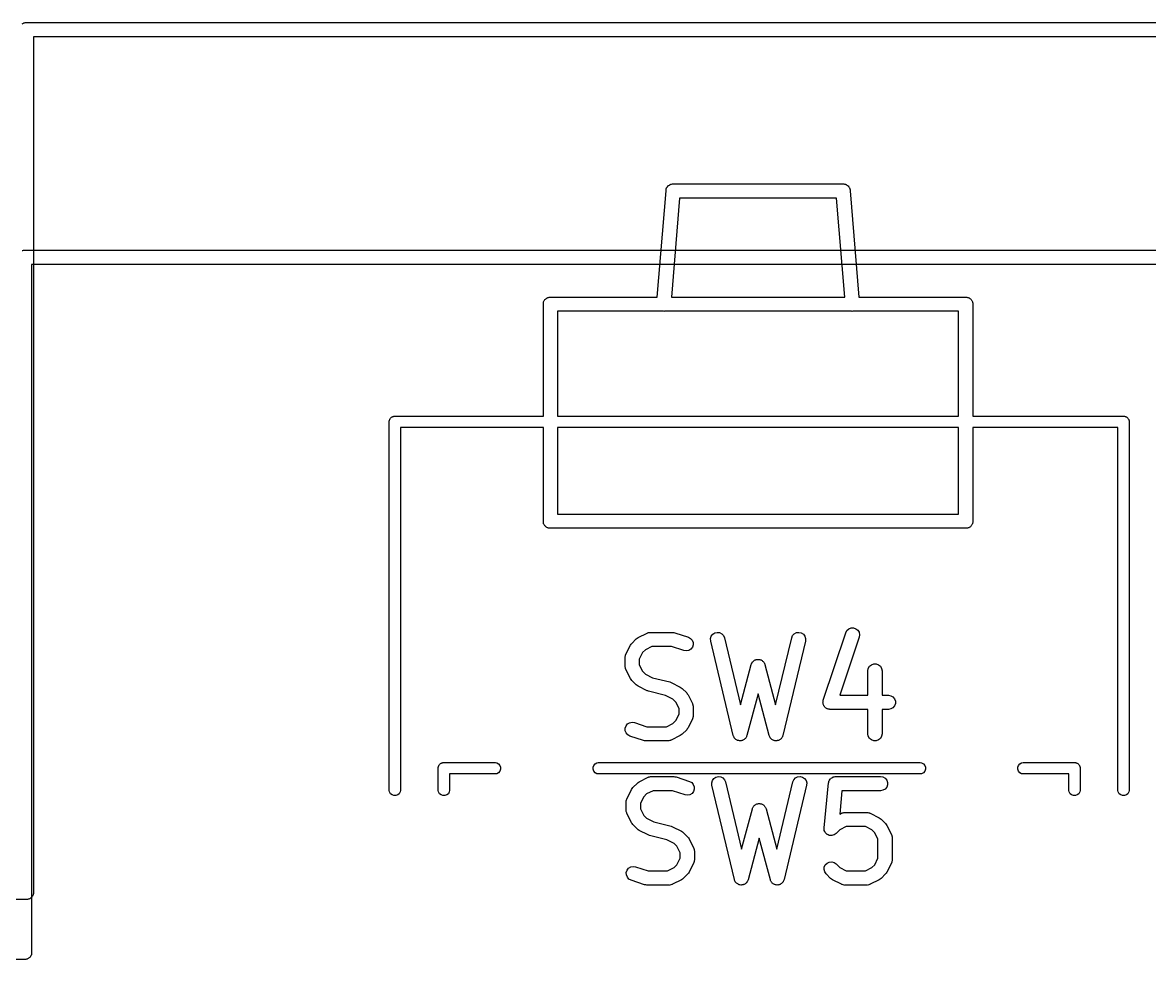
# Model space of a CAD drawing. Extents: x 51.7 to 144.6, y -96 to -33.3.
# Drawn here: x 121.52 to 133.46, y -47.19 to -37.26 of the extents above; entities that cross this region are included whole.
import ezdxf

# ---------------------------------------------------------------- set-up
doc = ezdxf.new("R2010")
doc.units = 0
doc.header["$MEASUREMENT"] = 0
doc.layers.add('BLACK', color=7, linetype='CONTINUOUS')

msp = doc.modelspace()

# ---------------------------------------------------------------- linework, layer by layer
at = {"layer": 'BLACK', "linetype": 'CONTINUOUS'}
for p, q in [((121.515, -37.2763), (121.52, -37.272)), ((121.52, -37.272), (121.526, -37.2698)), ((121.526, -37.2698), (121.532, -37.2664)), ((121.532, -37.2664), (121.539, -37.2653)), ((121.539, -37.2653), (121.545, -37.263)), ((121.545, -37.263), (121.551, -37.263)), ((121.551, -37.263), (121.551, -37.263)), ((121.551, -37.263), (140.594, -37.263)), ((140.615, -37.413), (121.633, -37.413)), ((121.633, -37.413), (121.633, -46.4886)), ((128.335, -39.0348), (128.338, -39.0256)), ((128.335, -39.0449), (128.335, -39.0348)), ((128.338, -39.0256), (128.341, -39.0161)), ((128.341, -39.0161), (128.343, -39.0132)), ((128.343, -39.0132), (128.344, -39.0099)), ((128.344, -39.0099), (128.35, -39.0024)), ((128.35, -39.0024), (128.356, -38.9944)), ((128.356, -38.9944), (128.359, -38.9923)), ((128.359, -38.9923), (128.361, -38.9897)), ((128.361, -38.9897), (128.37, -38.9848)), ((128.37, -38.9848), (128.378, -38.9791)), ((128.378, -38.9791), (128.381, -38.9782)), ((128.381, -38.9782), (128.384, -38.9764)), ((128.384, -38.9764), (128.394, -38.9747)), ((128.394, -38.9747), (128.403, -38.9722)), ((128.403, -38.9722), (128.413, -38.973)), ((128.413, -38.973), (130.207, -38.973)), ((130.207, -38.973), (130.217, -38.9722)), ((130.217, -38.9722), (130.226, -38.9747)), ((130.226, -38.9747), (130.236, -38.9764)), ((130.236, -38.9764), (130.239, -38.9782)), ((130.239, -38.9782), (130.242, -38.9791)), ((130.242, -38.9791), (130.25, -38.9848)), ((130.25, -38.9848), (130.259, -38.9897)), ((130.259, -38.9897), (130.261, -38.9923)), ((130.261, -38.9923), (130.264, -38.9944)), ((130.264, -38.9944), (130.27, -39.0024)), ((130.27, -39.0024), (130.276, -39.0099)), ((130.276, -39.0099), (130.277, -39.0132)), ((130.277, -39.0132), (130.279, -39.0161)), ((130.279, -39.0161), (130.282, -39.0256)), ((130.282, -39.0256), (130.285, -39.0348)), ((130.285, -39.0348), (130.285, -39.0449)), ((128.241, -40.173), (128.335, -39.0449)), ((128.479, -39.123), (128.392, -40.173)), ((130.141, -39.123), (128.479, -39.123)), ((130.228, -40.173), (130.141, -39.123)), ((130.285, -39.0449), (130.379, -40.173)), ((121.513, -39.6794), (121.52, -39.6783)), ((121.52, -39.6783), (121.526, -39.676)), ((121.526, -39.676), (121.532, -39.676)), ((121.532, -39.676), (121.532, -39.676)), ((121.532, -39.676), (134.068, -39.676)), ((134.106, -39.826), (121.614, -39.826)), ((121.614, -39.826), (121.614, -47.1236)), ((127.035, -40.2348), (127.037, -40.2285)), ((127.037, -40.2285), (127.038, -40.222)), ((127.038, -40.222), (127.042, -40.2162)), ((127.042, -40.2162), (127.044, -40.2099)), ((127.044, -40.2099), (127.048, -40.2048)), ((127.048, -40.2048), (127.052, -40.199)), ((127.052, -40.199), (127.057, -40.1948)), ((127.057, -40.1948), (127.061, -40.1897)), ((127.061, -40.1897), (127.067, -40.1863)), ((127.067, -40.1863), (127.072, -40.182)), ((127.072, -40.182), (127.078, -40.1798)), ((127.078, -40.1798), (127.084, -40.1764)), ((127.084, -40.1764), (127.091, -40.1753)), ((127.091, -40.1753), (127.097, -40.173)), ((127.097, -40.173), (127.103, -40.173)), ((127.103, -40.173), (127.103, -40.173)), ((127.103, -40.173), (128.241, -40.173)), ((128.392, -40.173), (130.228, -40.173)), ((130.379, -40.173), (131.517, -40.173)), ((131.517, -40.173), (131.517, -40.173)), ((131.517, -40.173), (131.523, -40.173)), ((131.523, -40.173), (131.529, -40.1753)), ((131.529, -40.1753), (131.536, -40.1764)), ((131.536, -40.1764), (131.542, -40.1798)), ((131.542, -40.1798), (131.548, -40.182)), ((131.548, -40.182), (131.553, -40.1863)), ((131.553, -40.1863), (131.559, -40.1897)), ((131.559, -40.1897), (131.563, -40.1948)), ((131.563, -40.1948), (131.568, -40.199)), ((131.568, -40.199), (131.572, -40.2048)), ((131.572, -40.2048), (131.576, -40.2099)), ((131.576, -40.2099), (131.578, -40.2162)), ((131.578, -40.2162), (131.582, -40.222)), ((131.582, -40.222), (131.583, -40.2285)), ((131.583, -40.2285), (131.585, -40.2348)), ((127.035, -40.2414), (127.035, -40.2348)), ((127.035, -41.436), (127.035, -40.2414)), ((127.035, -40.2414), (127.035, -40.2414)), ((128.307, -40.323), (127.185, -40.323)), ((127.185, -40.323), (127.185, -41.436)), ((128.317, -40.3238), (128.307, -40.323)), ((128.32, -40.323), (128.317, -40.3238)), ((130.3, -40.323), (128.32, -40.323)), ((130.303, -40.3238), (130.3, -40.323)), ((130.313, -40.323), (130.303, -40.3238)), ((131.435, -40.323), (130.313, -40.323)), ((131.435, -41.436), (131.435, -40.323)), ((131.585, -40.2348), (131.585, -40.2414)), ((131.585, -40.2414), (131.585, -40.2414)), ((131.585, -40.2414), (131.585, -41.436)), ((125.402, -41.4854), (125.404, -41.4804)), ((125.402, -41.4907), (125.402, -41.4854)), ((125.402, -41.4908), (125.402, -41.4907)), ((125.402, -45.4012), (125.402, -41.4908)), ((125.404, -41.4804), (125.405, -41.4752)), ((125.405, -41.4752), (125.407, -41.4705)), ((125.407, -41.4705), (125.409, -41.4655)), ((125.409, -41.4655), (125.413, -41.4615)), ((125.413, -41.4615), (125.415, -41.4568)), ((125.415, -41.4568), (125.419, -41.4534)), ((125.419, -41.4534), (125.423, -41.4493)), ((125.423, -41.4493), (125.427, -41.4467)), ((125.427, -41.4467), (125.432, -41.4432)), ((125.432, -41.4432), (125.437, -41.4414)), ((125.437, -41.4414), (125.441, -41.4387)), ((125.441, -41.4387), (125.446, -41.4378)), ((125.446, -41.4378), (125.451, -41.436)), ((125.451, -41.436), (125.457, -41.436)), ((125.457, -41.436), (125.457, -41.436)), ((125.457, -41.436), (127.035, -41.436)), ((127.185, -41.436), (131.435, -41.436)), ((131.585, -41.436), (133.187, -41.436)), ((133.187, -41.436), (133.187, -41.436)), ((133.187, -41.436), (133.193, -41.436)), ((133.193, -41.436), (133.198, -41.4378)), ((133.198, -41.4378), (133.203, -41.4387)), ((133.203, -41.4387), (133.207, -41.4414)), ((133.207, -41.4414), (133.212, -41.4432)), ((133.212, -41.4432), (133.217, -41.4467)), ((133.217, -41.4467), (133.221, -41.4493)), ((133.221, -41.4493), (133.225, -41.4534)), ((133.225, -41.4534), (133.229, -41.4568)), ((133.229, -41.4568), (133.231, -41.4615)), ((133.231, -41.4615), (133.235, -41.4655)), ((133.235, -41.4655), (133.237, -41.4705)), ((133.237, -41.4705), (133.239, -41.4752)), ((133.239, -41.4752), (133.24, -41.4804)), ((133.24, -41.4804), (133.242, -41.4854)), ((133.242, -41.4854), (133.242, -41.4907)), ((133.242, -41.4907), (133.242, -41.4908)), ((133.242, -41.4908), (133.242, -45.4012)), ((125.522, -41.556), (125.522, -45.4012)), ((127.035, -41.556), (125.522, -41.556)), ((127.035, -42.5612), (127.035, -41.556)), ((127.185, -41.556), (127.185, -42.473)), ((131.435, -41.556), (127.185, -41.556)), ((131.435, -42.473), (131.435, -41.556)), ((133.122, -41.556), (131.585, -41.556)), ((131.585, -41.556), (131.585, -42.5546)), ((133.122, -45.4012), (133.122, -41.556)), ((127.185, -42.473), (131.435, -42.473)), ((127.037, -42.5675), (127.035, -42.5612)), ((127.038, -42.574), (127.037, -42.5675)), ((127.042, -42.5798), (127.038, -42.574)), ((127.044, -42.5861), (127.042, -42.5798)), ((127.048, -42.5912), (127.044, -42.5861)), ((127.052, -42.597), (127.048, -42.5912)), ((127.057, -42.6012), (127.052, -42.597)), ((127.061, -42.6063), (127.057, -42.6012)), ((127.067, -42.6097), (127.061, -42.6063)), ((127.072, -42.614), (127.067, -42.6097)), ((127.078, -42.6162), (127.072, -42.614)), ((127.084, -42.6196), (127.078, -42.6162)), ((127.091, -42.6207), (127.084, -42.6196)), ((127.097, -42.623), (127.091, -42.6207)), ((131.529, -42.6207), (131.523, -42.623)), ((131.536, -42.6196), (131.529, -42.6207)), ((131.542, -42.6162), (131.536, -42.6196)), ((131.548, -42.614), (131.542, -42.6162)), ((131.553, -42.6097), (131.548, -42.614)), ((131.559, -42.6063), (131.553, -42.6097)), ((131.563, -42.6012), (131.559, -42.6063)), ((131.568, -42.597), (131.563, -42.6012)), ((131.572, -42.5912), (131.568, -42.597)), ((131.576, -42.5861), (131.572, -42.5912)), ((131.578, -42.5798), (131.576, -42.5861)), ((131.582, -42.574), (131.578, -42.5798)), ((131.583, -42.5675), (131.582, -42.574)), ((131.585, -42.5612), (131.583, -42.5675)), ((131.585, -42.5546), (131.585, -42.5546)), ((131.585, -42.5546), (131.585, -42.5612)), ((127.103, -42.623), (127.097, -42.623)), ((131.517, -42.623), (127.103, -42.623)), ((127.103, -42.623), (127.103, -42.623)), ((131.523, -42.623), (131.517, -42.623)), ((131.517, -42.623), (131.517, -42.623)), ((130.251, -43.7061), (130.271, -43.6889)), ((130.271, -43.6889), (130.295, -43.6793)), ((130.295, -43.6793), (130.321, -43.6786)), ((130.321, -43.6786), (130.346, -43.6868)), ((130.346, -43.6868), (130.366, -43.703)), ((127.971, -43.8426), (128.019, -43.795)), ((128.019, -43.795), (128.029, -43.7881)), ((128.029, -43.7881), (128.038, -43.7809)), ((128.038, -43.7809), (128.134, -43.7333)), ((128.134, -43.7333), (128.138, -43.7321)), ((128.138, -43.7321), (128.141, -43.7299)), ((128.141, -43.7299), (128.15, -43.7284)), ((128.15, -43.7284), (128.159, -43.7259)), ((128.159, -43.7259), (128.163, -43.7261)), ((128.163, -43.7261), (128.167, -43.7254)), ((128.167, -43.7254), (128.405, -43.7254)), ((128.405, -43.7254), (128.417, -43.7275)), ((128.417, -43.7275), (128.429, -43.7292)), ((128.429, -43.7292), (128.572, -43.7768)), ((128.572, -43.7768), (128.595, -43.7893)), ((128.595, -43.7893), (128.612, -43.8087)), ((128.612, -43.8087), (128.622, -43.833)), ((128.807, -43.7917), (128.814, -43.7668)), ((128.808, -43.8178), (128.807, -43.7917)), ((128.814, -43.7668), (128.83, -43.7459)), ((128.83, -43.7459), (128.852, -43.7315)), ((128.852, -43.7315), (128.877, -43.7255)), ((128.877, -43.7255), (128.903, -43.7285)), ((128.903, -43.7285), (128.926, -43.7402)), ((128.926, -43.7402), (128.944, -43.7591)), ((128.944, -43.7591), (128.954, -43.783)), ((128.954, -43.783), (129.124, -44.4939)), ((129.496, -44.4939), (129.666, -43.783)), ((129.666, -43.783), (129.676, -43.7591)), ((129.676, -43.7591), (129.694, -43.7402)), ((129.694, -43.7402), (129.717, -43.7285)), ((129.717, -43.7285), (129.743, -43.7255)), ((129.743, -43.7255), (129.768, -43.7315)), ((129.768, -43.7315), (129.79, -43.7459)), ((129.79, -43.7459), (129.806, -43.7668)), ((129.806, -43.7668), (129.813, -43.7917)), ((129.813, -43.7917), (129.812, -43.8178)), ((130.001, -44.4433), (130.239, -43.729)), ((130.381, -43.7765), (130.176, -44.392)), ((130.239, -43.729), (130.251, -43.7061)), ((130.366, -43.703), (130.38, -43.7252)), ((130.38, -43.7252), (130.385, -43.7507)), ((130.385, -43.7507), (130.381, -43.7765)), ((127.91, -43.9573), (127.957, -43.8621)), ((127.957, -43.8621), (127.964, -43.8524)), ((127.964, -43.8524), (127.971, -43.8426)), ((128.116, -43.9096), (128.086, -43.94)), ((128.185, -43.8754), (128.116, -43.9096)), ((128.393, -43.8754), (128.185, -43.8754)), ((128.524, -43.9192), (128.393, -43.8754)), ((128.55, -43.923), (128.524, -43.9192)), ((128.576, -43.9177), (128.55, -43.923)), ((128.598, -43.9041), (128.576, -43.9177)), ((128.614, -43.8837), (128.598, -43.9041)), ((128.622, -43.859), (128.614, -43.8837)), ((128.622, -43.833), (128.622, -43.859)), ((129.047, -44.8178), (128.808, -43.8178)), ((129.812, -43.8178), (129.573, -44.8178)), ((127.902, -43.9823), (127.905, -43.9739)), ((127.902, -43.9866), (127.902, -43.9823)), ((127.902, -43.9909), (127.902, -43.9866)), ((127.902, -44.0861), (127.902, -43.9909)), ((127.905, -43.9739), (127.906, -43.9652)), ((127.906, -43.9652), (127.908, -43.9615)), ((127.908, -43.9615), (127.91, -43.9573)), ((128.086, -43.94), (128.052, -44.0086)), ((128.052, -44.0086), (128.052, -44.0684)), ((129.24, -44.0607), (129.242, -44.0543)), ((129.242, -44.0543), (129.246, -44.049)), ((129.246, -44.049), (129.249, -44.0431)), ((129.249, -44.0431), (129.253, -44.0384)), ((129.253, -44.0384), (129.257, -44.033)), ((129.257, -44.033), (129.262, -44.0293)), ((129.262, -44.0293), (129.267, -44.0247)), ((129.267, -44.0247), (129.273, -44.0219)), ((129.273, -44.0219), (129.278, -44.0181)), ((129.278, -44.0181), (129.285, -44.0164)), ((129.285, -44.0164), (129.291, -44.0137)), ((129.291, -44.0137), (129.297, -44.0131)), ((129.297, -44.0131), (129.304, -44.0114)), ((129.304, -44.0114), (129.31, -44.0119)), ((129.31, -44.0119), (129.316, -44.0114)), ((129.316, -44.0114), (129.323, -44.0131)), ((129.323, -44.0131), (129.329, -44.0137)), ((129.329, -44.0137), (129.335, -44.0164)), ((129.335, -44.0164), (129.342, -44.0181)), ((129.342, -44.0181), (129.347, -44.0219)), ((129.347, -44.0219), (129.353, -44.0247)), ((129.353, -44.0247), (129.358, -44.0293)), ((129.358, -44.0293), (129.363, -44.033)), ((129.363, -44.033), (129.367, -44.0384)), ((129.367, -44.0384), (129.371, -44.0431)), ((129.371, -44.0431), (129.374, -44.049)), ((129.374, -44.049), (129.378, -44.0543)), ((129.378, -44.0543), (129.38, -44.0607)), ((127.902, -44.0904), (127.902, -44.0861)), ((127.902, -44.0947), (127.902, -44.0904)), ((127.905, -44.1031), (127.902, -44.0947)), ((127.906, -44.1117), (127.905, -44.1031)), ((127.908, -44.1155), (127.906, -44.1117)), ((127.91, -44.1196), (127.908, -44.1155)), ((127.957, -44.2149), (127.91, -44.1196)), ((128.052, -44.0684), (128.086, -44.1369)), ((128.086, -44.1369), (128.116, -44.1673)), ((128.116, -44.1673), (128.193, -44.2058)), ((129.124, -44.4939), (129.238, -44.0668)), ((129.238, -44.0668), (129.24, -44.0607)), ((129.38, -44.0607), (129.382, -44.0668)), ((129.382, -44.0668), (129.496, -44.4939)), ((130.473, -44.1337), (130.478, -44.1081)), ((130.473, -44.392), (130.473, -44.1337)), ((130.478, -44.1081), (130.491, -44.0855)), ((130.491, -44.0855), (130.511, -44.0688)), ((130.511, -44.0688), (130.535, -44.0599)), ((130.535, -44.0599), (130.561, -44.0599)), ((130.561, -44.0599), (130.586, -44.0688)), ((130.586, -44.0688), (130.606, -44.0855)), ((130.606, -44.0855), (130.619, -44.1081)), ((130.619, -44.1081), (130.623, -44.1337)), ((130.623, -44.1337), (130.623, -44.392)), ((127.964, -44.2245), (127.957, -44.2149)), ((127.971, -44.2344), (127.964, -44.2245)), ((128.019, -44.282), (127.971, -44.2344)), ((128.029, -44.2889), (128.019, -44.282)), ((128.038, -44.296), (128.029, -44.2889)), ((128.193, -44.2058), (128.376, -44.2514)), ((128.376, -44.2514), (128.383, -44.2548)), ((128.383, -44.2548), (128.391, -44.2571)), ((128.391, -44.2571), (128.486, -44.3047)), ((128.134, -44.3437), (128.038, -44.296)), ((128.141, -44.346), (128.134, -44.3437)), ((128.149, -44.3493), (128.141, -44.346)), ((128.331, -44.395), (128.149, -44.3493)), ((128.408, -44.4334), (128.331, -44.395)), ((128.486, -44.3047), (128.496, -44.3119)), ((128.496, -44.3119), (128.506, -44.3188)), ((128.506, -44.3188), (128.554, -44.3664)), ((128.554, -44.3664), (128.56, -44.3762)), ((128.56, -44.3762), (128.568, -44.3859)), ((128.568, -44.3859), (128.615, -44.4811)), ((129.31, -44.3772), (129.192, -44.8197)), ((129.428, -44.8197), (129.31, -44.3772)), ((130.176, -44.392), (130.473, -44.392)), ((130.623, -44.392), (130.691, -44.392)), ((130.691, -44.392), (130.717, -44.3966)), ((130.717, -44.3966), (130.739, -44.4096)), ((130.739, -44.4096), (130.756, -44.4295)), ((128.439, -44.4639), (128.408, -44.4334)), ((128.473, -44.5324), (128.439, -44.4639)), ((128.473, -44.5922), (128.473, -44.5324)), ((128.615, -44.4811), (128.616, -44.4853)), ((128.616, -44.4853), (128.619, -44.489)), ((128.619, -44.489), (128.62, -44.4977)), ((128.62, -44.4977), (128.623, -44.5061)), ((128.623, -44.5061), (128.622, -44.5104)), ((128.622, -44.5104), (128.623, -44.5147)), ((128.623, -44.5147), (128.623, -44.6099)), ((129.997, -44.4691), (129.998, -44.4616)), ((129.998, -44.4745), (129.997, -44.4691)), ((129.998, -44.454), (130, -44.4488)), ((129.998, -44.4616), (129.998, -44.454)), ((129.998, -44.4801), (129.998, -44.4745)), ((130.001, -44.4872), (129.998, -44.4801)), ((130, -44.4488), (130.001, -44.4433)), ((130.002, -44.4946), (130.001, -44.4872)), ((130.005, -44.4993), (130.002, -44.4946)), ((130.007, -44.5045), (130.005, -44.4993)), ((130.012, -44.5104), (130.007, -44.5045)), ((130.016, -44.5168), (130.012, -44.5104)), ((130.02, -44.5203), (130.016, -44.5168)), ((130.024, -44.5245), (130.02, -44.5203)), ((130.03, -44.5283), (130.024, -44.5245)), ((130.036, -44.533), (130.03, -44.5283)), ((130.739, -44.5245), (130.717, -44.5375)), ((130.756, -44.5045), (130.739, -44.5245)), ((130.756, -44.4295), (130.765, -44.454)), ((130.765, -44.4801), (130.756, -44.5045)), ((130.765, -44.454), (130.765, -44.4801)), ((128.439, -44.6607), (128.473, -44.5922)), ((128.615, -44.6434), (128.568, -44.7387)), ((128.616, -44.6393), (128.615, -44.6434)), ((128.619, -44.6356), (128.616, -44.6393)), ((128.62, -44.6269), (128.619, -44.6356)), ((128.623, -44.6185), (128.62, -44.6269)), ((128.623, -44.6099), (128.622, -44.6142)), ((128.622, -44.6142), (128.623, -44.6185)), ((130.041, -44.5348), (130.036, -44.533)), ((130.046, -44.5375), (130.041, -44.5348)), ((130.054, -44.5388), (130.046, -44.5375)), ((130.061, -44.5412), (130.054, -44.5388)), ((130.066, -44.5411), (130.061, -44.5412)), ((130.072, -44.542), (130.066, -44.5411)), ((130.473, -44.542), (130.072, -44.542)), ((130.473, -44.8004), (130.473, -44.542)), ((130.691, -44.542), (130.623, -44.542)), ((130.623, -44.542), (130.623, -44.8004)), ((130.717, -44.5375), (130.691, -44.542)), ((127.902, -44.7418), (127.911, -44.717)), ((127.903, -44.7678), (127.902, -44.7418)), ((127.913, -44.792), (127.903, -44.7678)), ((127.911, -44.717), (127.927, -44.6966)), ((127.927, -44.6966), (127.949, -44.683)), ((127.949, -44.683), (127.975, -44.6778)), ((127.975, -44.6778), (128, -44.6816)), ((128, -44.6816), (128.132, -44.7254)), ((128.132, -44.7254), (128.34, -44.7254)), ((128.34, -44.7254), (128.408, -44.6911)), ((128.408, -44.6911), (128.439, -44.6607)), ((128.554, -44.7582), (128.506, -44.8058)), ((128.56, -44.7483), (128.554, -44.7582)), ((128.568, -44.7387), (128.56, -44.7483)), ((127.93, -44.8115), (127.913, -44.792)), ((127.953, -44.8239), (127.93, -44.8115)), ((128.096, -44.8715), (127.953, -44.8239)), ((128.108, -44.8733), (128.096, -44.8715)), ((128.12, -44.8754), (128.108, -44.8733)), ((128.358, -44.8754), (128.12, -44.8754)), ((128.362, -44.8746), (128.358, -44.8754)), ((128.366, -44.8749), (128.362, -44.8746)), ((128.375, -44.8724), (128.366, -44.8749)), ((128.383, -44.8709), (128.375, -44.8724)), ((128.387, -44.8687), (128.383, -44.8709)), ((128.391, -44.8675), (128.387, -44.8687)), ((128.486, -44.8198), (128.391, -44.8675)), ((128.496, -44.8127), (128.486, -44.8198)), ((128.506, -44.8058), (128.496, -44.8127)), ((129.05, -44.8248), (129.047, -44.8178)), ((129.052, -44.8322), (129.05, -44.8248)), ((129.055, -44.8366), (129.052, -44.8322)), ((129.057, -44.8417), (129.055, -44.8366)), ((129.062, -44.8472), (129.057, -44.8417)), ((129.067, -44.8535), (129.062, -44.8472)), ((129.071, -44.8566), (129.067, -44.8535)), ((129.075, -44.8606), (129.071, -44.8566)), ((129.082, -44.864), (129.075, -44.8606)), ((129.088, -44.8684), (129.082, -44.864)), ((129.093, -44.8698), (129.088, -44.8684)), ((129.098, -44.8723), (129.093, -44.8698)), ((129.106, -44.8731), (129.098, -44.8723)), ((129.113, -44.8751), (129.106, -44.8731)), ((129.119, -44.8746), (129.113, -44.8751)), ((129.124, -44.8752), (129.119, -44.8746)), ((129.131, -44.8735), (129.124, -44.8752)), ((129.139, -44.8728), (129.131, -44.8735)), ((129.144, -44.8705), (129.139, -44.8728)), ((129.149, -44.8692), (129.144, -44.8705)), ((129.156, -44.865), (129.149, -44.8692)), ((129.163, -44.8618), (129.156, -44.865)), ((129.166, -44.8579), (129.163, -44.8618)), ((129.171, -44.8549), (129.166, -44.8579)), ((129.176, -44.8487), (129.171, -44.8549)), ((129.181, -44.8433), (129.176, -44.8487)), ((129.183, -44.8384), (129.181, -44.8433)), ((129.187, -44.834), (129.183, -44.8384)), ((129.189, -44.8266), (129.187, -44.834)), ((129.192, -44.8197), (129.189, -44.8266)), ((129.431, -44.8266), (129.428, -44.8197)), ((129.433, -44.834), (129.431, -44.8266)), ((129.437, -44.8384), (129.433, -44.834)), ((129.439, -44.8433), (129.437, -44.8384)), ((129.444, -44.8487), (129.439, -44.8433)), ((129.449, -44.8549), (129.444, -44.8487)), ((129.454, -44.8579), (129.449, -44.8549)), ((129.457, -44.8618), (129.454, -44.8579)), ((129.464, -44.865), (129.457, -44.8618)), ((129.471, -44.8692), (129.464, -44.865)), ((129.476, -44.8705), (129.471, -44.8692)), ((129.481, -44.8728), (129.476, -44.8705)), ((129.489, -44.8735), (129.481, -44.8728)), ((129.496, -44.8752), (129.489, -44.8735)), ((129.501, -44.8746), (129.496, -44.8752)), ((129.507, -44.8751), (129.501, -44.8746)), ((129.514, -44.8731), (129.507, -44.8751)), ((129.522, -44.8723), (129.514, -44.8731)), ((129.527, -44.8698), (129.522, -44.8723)), ((129.532, -44.8684), (129.527, -44.8698)), ((129.538, -44.864), (129.532, -44.8684)), ((129.545, -44.8606), (129.538, -44.864)), ((129.549, -44.8566), (129.545, -44.8606)), ((129.553, -44.8535), (129.549, -44.8566)), ((129.558, -44.8472), (129.553, -44.8535)), ((129.563, -44.8417), (129.558, -44.8472)), ((129.565, -44.8366), (129.563, -44.8417)), ((129.568, -44.8322), (129.565, -44.8366)), ((129.57, -44.8248), (129.568, -44.8322)), ((129.573, -44.8178), (129.57, -44.8248)), ((130.478, -44.826), (130.473, -44.8004)), ((130.491, -44.8486), (130.478, -44.826)), ((130.511, -44.8653), (130.491, -44.8486)), ((130.535, -44.8742), (130.511, -44.8653)), ((130.561, -44.8742), (130.535, -44.8742)), ((130.586, -44.8653), (130.561, -44.8742)), ((130.606, -44.8486), (130.586, -44.8653)), ((130.619, -44.826), (130.606, -44.8486)), ((130.623, -44.8004), (130.619, -44.826)), ((125.933, -45.1315), (125.935, -45.1268)), ((125.935, -45.1268), (125.939, -45.1234)), ((125.939, -45.1234), (125.943, -45.1193)), ((125.943, -45.1193), (125.947, -45.1167)), ((125.947, -45.1167), (125.952, -45.1132)), ((125.952, -45.1132), (125.957, -45.1114)), ((125.957, -45.1114), (125.961, -45.1087)), ((125.961, -45.1087), (125.966, -45.1078)), ((125.966, -45.1078), (125.971, -45.106)), ((125.971, -45.106), (125.977, -45.106)), ((125.977, -45.106), (125.977, -45.106)), ((125.977, -45.106), (126.527, -45.106)), ((126.527, -45.106), (126.543, -45.1087)), ((126.543, -45.1087), (126.561, -45.1193)), ((126.561, -45.1193), (126.575, -45.1355)), ((127.569, -45.1355), (127.583, -45.1193)), ((127.583, -45.1193), (127.601, -45.1087)), ((127.601, -45.1087), (127.617, -45.106)), ((127.617, -45.106), (131.027, -45.106)), ((131.027, -45.106), (131.043, -45.1087)), ((131.043, -45.1087), (131.061, -45.1193)), ((131.061, -45.1193), (131.075, -45.1355)), ((132.069, -45.1355), (132.083, -45.1193)), ((132.083, -45.1193), (132.101, -45.1087)), ((132.101, -45.1087), (132.117, -45.106)), ((132.117, -45.106), (132.667, -45.106)), ((132.667, -45.106), (132.673, -45.106)), ((132.667, -45.106), (132.667, -45.106)), ((132.673, -45.106), (132.678, -45.1078)), ((132.678, -45.1078), (132.683, -45.1087)), ((132.683, -45.1087), (132.687, -45.1114)), ((132.687, -45.1114), (132.692, -45.1132)), ((132.692, -45.1132), (132.697, -45.1167)), ((132.697, -45.1167), (132.701, -45.1193)), ((132.701, -45.1193), (132.705, -45.1234)), ((132.705, -45.1234), (132.709, -45.1268)), ((132.709, -45.1268), (132.711, -45.1315)), ((125.922, -45.1554), (125.924, -45.1504)), ((125.922, -45.1607), (125.922, -45.1554)), ((125.922, -45.1608), (125.922, -45.1607)), ((125.922, -45.4012), (125.922, -45.1608)), ((125.924, -45.1504), (125.925, -45.1452)), ((125.925, -45.1452), (125.927, -45.1405)), ((125.927, -45.1405), (125.929, -45.1355)), ((125.929, -45.1355), (125.933, -45.1315)), ((126.527, -45.226), (126.042, -45.226)), ((126.042, -45.226), (126.042, -45.4012)), ((126.543, -45.2233), (126.527, -45.226)), ((126.561, -45.2127), (126.543, -45.2233)), ((126.575, -45.1965), (126.561, -45.2127)), ((126.575, -45.1355), (126.582, -45.1554)), ((126.582, -45.1766), (126.575, -45.1965)), ((126.582, -45.1554), (126.582, -45.1766)), ((127.562, -45.1554), (127.569, -45.1355)), ((127.562, -45.1766), (127.562, -45.1554)), ((127.569, -45.1965), (127.562, -45.1766)), ((127.583, -45.2127), (127.569, -45.1965)), ((127.601, -45.2233), (127.583, -45.2127)), ((127.617, -45.226), (127.601, -45.2233)), ((131.027, -45.226), (127.617, -45.226)), ((131.043, -45.2233), (131.027, -45.226)), ((131.061, -45.2127), (131.043, -45.2233)), ((131.075, -45.1965), (131.061, -45.2127)), ((131.075, -45.1355), (131.082, -45.1554)), ((131.082, -45.1766), (131.075, -45.1965)), ((131.082, -45.1554), (131.082, -45.1766)), ((132.062, -45.1554), (132.069, -45.1355)), ((132.062, -45.1766), (132.062, -45.1554)), ((132.069, -45.1965), (132.062, -45.1766)), ((132.083, -45.2127), (132.069, -45.1965)), ((132.101, -45.2233), (132.083, -45.2127)), ((132.117, -45.226), (132.101, -45.2233)), ((132.602, -45.226), (132.117, -45.226)), ((132.602, -45.4012), (132.602, -45.226)), ((132.711, -45.1315), (132.715, -45.1355)), ((132.715, -45.1355), (132.717, -45.1405)), ((132.717, -45.1405), (132.719, -45.1452)), ((132.719, -45.1452), (132.72, -45.1504)), ((132.72, -45.1504), (132.722, -45.1554)), ((132.722, -45.1554), (132.722, -45.1607)), ((132.722, -45.1607), (132.722, -45.1608)), ((132.722, -45.1608), (132.722, -45.4012)), ((127.983, -45.3706), (128.031, -45.323)), ((128.031, -45.323), (128.041, -45.3161)), ((128.041, -45.3161), (128.05, -45.3089)), ((128.05, -45.3089), (128.146, -45.2613)), ((128.146, -45.2613), (128.15, -45.2601)), ((128.15, -45.2601), (128.153, -45.2579)), ((128.153, -45.2579), (128.162, -45.2564)), ((128.162, -45.2564), (128.171, -45.2539)), ((128.171, -45.2539), (128.175, -45.2541)), ((128.175, -45.2541), (128.179, -45.2534)), ((128.179, -45.2534), (128.417, -45.2534)), ((128.417, -45.2534), (128.429, -45.2555)), ((128.429, -45.2555), (128.441, -45.2572)), ((128.441, -45.2572), (128.584, -45.3048)), ((128.584, -45.3048), (128.607, -45.3173)), ((128.607, -45.3173), (128.624, -45.3367)), ((128.624, -45.3367), (128.634, -45.361)), ((128.634, -45.361), (128.634, -45.387)), ((128.819, -45.3197), (128.826, -45.2948)), ((128.82, -45.3458), (128.819, -45.3197)), ((129.059, -46.3458), (128.82, -45.3458)), ((128.826, -45.2948), (128.842, -45.2739)), ((128.842, -45.2739), (128.864, -45.2595)), ((128.864, -45.2595), (128.889, -45.2535)), ((128.889, -45.2535), (128.915, -45.2565)), ((128.915, -45.2565), (128.938, -45.2682)), ((128.938, -45.2682), (128.956, -45.2871)), ((128.956, -45.2871), (128.966, -45.311)), ((128.966, -45.311), (129.136, -46.0219)), ((129.508, -46.0219), (129.678, -45.311)), ((129.824, -45.3458), (129.585, -46.3458)), ((129.678, -45.311), (129.688, -45.2871)), ((129.688, -45.2871), (129.706, -45.2682)), ((129.706, -45.2682), (129.729, -45.2565)), ((129.729, -45.2565), (129.755, -45.2535)), ((129.755, -45.2535), (129.78, -45.2595)), ((129.78, -45.2595), (129.802, -45.2739)), ((129.802, -45.2739), (129.818, -45.2948)), ((129.818, -45.2948), (129.825, -45.3197)), ((129.825, -45.3197), (129.824, -45.3458)), ((130.009, -45.7971), (130.057, -45.3209)), ((130.057, -45.3209), (130.058, -45.3182)), ((130.058, -45.3154), (130.061, -45.3057)), ((130.058, -45.3182), (130.058, -45.3154)), ((130.061, -45.3057), (130.064, -45.2958)), ((130.064, -45.2958), (130.066, -45.2935)), ((130.066, -45.2935), (130.067, -45.2909)), ((130.067, -45.2909), (130.073, -45.283)), ((130.073, -45.283), (130.079, -45.2747)), ((130.079, -45.2747), (130.081, -45.2731)), ((130.081, -45.2731), (130.083, -45.2709)), ((130.083, -45.2709), (130.092, -45.2658)), ((130.092, -45.2658), (130.101, -45.26)), ((130.101, -45.26), (130.103, -45.2593)), ((130.103, -45.2593), (130.106, -45.2579)), ((130.106, -45.2579), (130.116, -45.2561)), ((130.116, -45.2561), (130.126, -45.2536)), ((130.126, -45.2536), (130.129, -45.2539)), ((130.129, -45.2539), (130.132, -45.2534)), ((130.132, -45.2534), (130.608, -45.2534)), ((130.608, -45.2534), (130.633, -45.2579)), ((130.633, -45.2579), (130.656, -45.2709)), ((130.656, -45.2709), (130.673, -45.2909)), ((130.673, -45.3659), (130.656, -45.3858)), ((130.673, -45.2909), (130.682, -45.3154)), ((130.682, -45.3414), (130.673, -45.3659)), ((130.682, -45.3154), (130.682, -45.3414)), ((125.405, -45.4168), (125.402, -45.4012)), ((125.415, -45.4352), (125.405, -45.4168)), ((125.432, -45.4488), (125.415, -45.4352)), ((125.451, -45.456), (125.432, -45.4488)), ((125.473, -45.456), (125.451, -45.456)), ((125.492, -45.4488), (125.473, -45.456)), ((125.509, -45.4352), (125.492, -45.4488)), ((125.519, -45.4168), (125.509, -45.4352)), ((125.522, -45.4012), (125.519, -45.4168)), ((125.925, -45.4168), (125.922, -45.4012)), ((125.935, -45.4352), (125.925, -45.4168)), ((125.952, -45.4488), (125.935, -45.4352)), ((125.971, -45.456), (125.952, -45.4488)), ((125.993, -45.456), (125.971, -45.456)), ((126.012, -45.4488), (125.993, -45.456)), ((126.029, -45.4352), (126.012, -45.4488)), ((126.039, -45.4168), (126.029, -45.4352)), ((126.042, -45.4012), (126.039, -45.4168)), ((127.92, -45.4895), (127.922, -45.4853)), ((127.922, -45.4853), (127.969, -45.3901)), ((127.969, -45.3901), (127.976, -45.3804)), ((127.976, -45.3804), (127.983, -45.3706)), ((128.098, -45.468), (128.064, -45.5366)), ((128.128, -45.4376), (128.098, -45.468)), ((128.197, -45.4034), (128.128, -45.4376)), ((128.405, -45.4034), (128.197, -45.4034)), ((128.536, -45.4472), (128.405, -45.4034)), ((128.562, -45.451), (128.536, -45.4472)), ((128.588, -45.4457), (128.562, -45.451)), ((128.61, -45.4321), (128.588, -45.4457)), ((128.626, -45.4117), (128.61, -45.4321)), ((128.634, -45.387), (128.626, -45.4117)), ((130.199, -45.4034), (130.175, -45.6516)), ((130.608, -45.4034), (130.199, -45.4034)), ((130.633, -45.3989), (130.608, -45.4034)), ((130.656, -45.3858), (130.633, -45.3989)), ((132.605, -45.4168), (132.602, -45.4012)), ((132.615, -45.4352), (132.605, -45.4168)), ((132.632, -45.4488), (132.615, -45.4352)), ((132.651, -45.456), (132.632, -45.4488)), ((132.673, -45.456), (132.651, -45.456)), ((132.692, -45.4488), (132.673, -45.456)), ((132.709, -45.4352), (132.692, -45.4488)), ((132.719, -45.4168), (132.709, -45.4352)), ((132.722, -45.4012), (132.719, -45.4168)), ((133.125, -45.4168), (133.122, -45.4012)), ((133.135, -45.4352), (133.125, -45.4168)), ((133.152, -45.4488), (133.135, -45.4352)), ((133.171, -45.456), (133.152, -45.4488)), ((133.193, -45.456), (133.171, -45.456)), ((133.212, -45.4488), (133.193, -45.456)), ((133.229, -45.4352), (133.212, -45.4488)), ((133.239, -45.4168), (133.229, -45.4352)), ((133.242, -45.4012), (133.239, -45.4168)), ((127.914, -45.5103), (127.917, -45.5019)), ((127.914, -45.5146), (127.914, -45.5103)), ((127.914, -45.5189), (127.914, -45.5146)), ((127.914, -45.6141), (127.914, -45.5189)), ((127.917, -45.5019), (127.918, -45.4932)), ((127.918, -45.4932), (127.92, -45.4895)), ((128.064, -45.5366), (128.064, -45.5964)), ((128.064, -45.5964), (128.098, -45.6649)), ((129.136, -46.0219), (129.25, -45.5948)), ((129.25, -45.5948), (129.252, -45.5887)), ((129.252, -45.5887), (129.254, -45.5823)), ((129.254, -45.5823), (129.258, -45.577)), ((129.258, -45.577), (129.261, -45.5711)), ((129.261, -45.5711), (129.265, -45.5664)), ((129.265, -45.5664), (129.269, -45.561)), ((129.269, -45.561), (129.274, -45.5573)), ((129.274, -45.5573), (129.279, -45.5527)), ((129.279, -45.5527), (129.285, -45.5499)), ((129.285, -45.5499), (129.29, -45.5461)), ((129.29, -45.5461), (129.297, -45.5444)), ((129.297, -45.5444), (129.303, -45.5417)), ((129.303, -45.5417), (129.309, -45.5411)), ((129.309, -45.5411), (129.316, -45.5394)), ((129.316, -45.5394), (129.322, -45.5399)), ((129.322, -45.5399), (129.328, -45.5394)), ((129.328, -45.5394), (129.335, -45.5411)), ((129.335, -45.5411), (129.341, -45.5417)), ((129.341, -45.5417), (129.347, -45.5444)), ((129.347, -45.5444), (129.354, -45.5461)), ((129.354, -45.5461), (129.359, -45.5499)), ((129.359, -45.5499), (129.365, -45.5527)), ((129.365, -45.5527), (129.37, -45.5573)), ((129.37, -45.5573), (129.375, -45.561)), ((129.375, -45.561), (129.379, -45.5664)), ((129.379, -45.5664), (129.383, -45.5711)), ((129.383, -45.5711), (129.386, -45.577)), ((129.386, -45.577), (129.39, -45.5823)), ((129.39, -45.5823), (129.392, -45.5887)), ((129.392, -45.5887), (129.394, -45.5948)), ((129.394, -45.5948), (129.508, -46.0219)), ((127.914, -45.6184), (127.914, -45.6141)), ((127.914, -45.6227), (127.914, -45.6184)), ((127.917, -45.6311), (127.914, -45.6227)), ((127.918, -45.6397), (127.917, -45.6311)), ((127.92, -45.6435), (127.918, -45.6397)), ((127.922, -45.6476), (127.92, -45.6435)), ((127.969, -45.7429), (127.922, -45.6476)), ((128.098, -45.6649), (128.128, -45.6953)), ((128.128, -45.6953), (128.205, -45.7338)), ((130.175, -45.6516), (130.193, -45.6423)), ((130.193, -45.6423), (130.197, -45.641)), ((130.197, -45.641), (130.201, -45.6389)), ((130.201, -45.6389), (130.21, -45.6373)), ((130.21, -45.6373), (130.218, -45.6348)), ((130.218, -45.6348), (130.223, -45.6351)), ((130.223, -45.6351), (130.227, -45.6343)), ((130.227, -45.6343), (130.465, -45.6343)), ((130.465, -45.6343), (130.469, -45.6351)), ((130.469, -45.6351), (130.473, -45.6348)), ((130.473, -45.6348), (130.482, -45.6373)), ((130.482, -45.6373), (130.491, -45.6389)), ((130.491, -45.6389), (130.494, -45.641)), ((130.494, -45.641), (130.498, -45.6423)), ((130.498, -45.6423), (130.594, -45.6899)), ((130.594, -45.6899), (130.603, -45.697)), ((130.603, -45.697), (130.613, -45.7039)), ((130.613, -45.7039), (130.661, -45.7515)), ((127.976, -45.7525), (127.969, -45.7429)), ((127.983, -45.7624), (127.976, -45.7525)), ((128.031, -45.81), (127.983, -45.7624)), ((128.041, -45.8169), (128.031, -45.81)), ((128.05, -45.824), (128.041, -45.8169)), ((128.146, -45.8717), (128.05, -45.824)), ((128.205, -45.7338), (128.388, -45.7794)), ((128.388, -45.7794), (128.395, -45.7828)), ((128.395, -45.7828), (128.403, -45.7851)), ((128.403, -45.7851), (128.498, -45.8327)), ((128.498, -45.8327), (128.508, -45.8399)), ((128.508, -45.8399), (128.518, -45.8468)), ((130.009, -45.7976), (130.009, -45.7971)), ((130.009, -45.798), (130.009, -45.7976)), ((130.01, -45.8105), (130.009, -45.798)), ((130.011, -45.8231), (130.01, -45.8105)), ((130.011, -45.8235), (130.011, -45.8231)), ((130.011, -45.824), (130.011, -45.8235)), ((130.017, -45.8354), (130.011, -45.824)), ((130.022, -45.8468), (130.017, -45.8354)), ((130.176, -45.8186), (130.137, -45.8576)), ((130.244, -45.7843), (130.176, -45.8186)), ((130.447, -45.7843), (130.244, -45.7843)), ((130.516, -45.8186), (130.447, -45.7843)), ((130.546, -45.849), (130.516, -45.8186)), ((130.661, -45.7515), (130.668, -45.7614)), ((130.668, -45.7614), (130.675, -45.771)), ((130.675, -45.771), (130.722, -45.8663)), ((128.153, -45.874), (128.146, -45.8717)), ((128.161, -45.8773), (128.153, -45.874)), ((128.343, -45.923), (128.161, -45.8773)), ((128.42, -45.9614), (128.343, -45.923)), ((128.451, -45.9919), (128.42, -45.9614)), ((128.518, -45.8468), (128.566, -45.8944)), ((128.566, -45.8944), (128.572, -45.9042)), ((128.572, -45.9042), (128.58, -45.9139)), ((128.58, -45.9139), (128.627, -46.0091)), ((129.322, -45.9052), (129.204, -46.3477)), ((129.44, -46.3477), (129.322, -45.9052)), ((130.022, -45.8472), (130.022, -45.8468)), ((130.022, -45.8476), (130.022, -45.8472)), ((130.031, -45.8565), (130.022, -45.8476)), ((130.04, -45.8655), (130.031, -45.8565)), ((130.041, -45.8657), (130.04, -45.8655)), ((130.041, -45.866), (130.041, -45.8657)), ((130.052, -45.8713), (130.041, -45.866)), ((130.064, -45.8768), (130.052, -45.8713)), ((130.064, -45.877), (130.064, -45.8768)), ((130.064, -45.8768), (130.064, -45.8768)), ((130.077, -45.8781), (130.064, -45.877)), ((130.09, -45.8794), (130.077, -45.8781)), ((130.103, -45.876), (130.09, -45.8793)), ((130.09, -45.8793), (130.09, -45.8792)), ((130.09, -45.8792), (130.09, -45.8794)), ((130.115, -45.8729), (130.103, -45.876)), ((130.116, -45.8725), (130.115, -45.8727)), ((130.115, -45.8727), (130.115, -45.8729)), ((130.126, -45.8653), (130.116, -45.8725)), ((130.136, -45.8583), (130.126, -45.8653)), ((130.137, -45.8579), (130.136, -45.8583)), ((130.137, -45.8576), (130.137, -45.8579)), ((130.58, -45.9175), (130.546, -45.849)), ((130.58, -46.1202), (130.58, -45.9175)), ((130.722, -45.8663), (130.724, -45.8704)), ((130.724, -45.8704), (130.726, -45.8742)), ((130.726, -45.8742), (130.727, -45.8828)), ((130.727, -45.8828), (130.73, -45.8912)), ((130.73, -45.8912), (130.73, -45.8955)), ((130.73, -45.8955), (130.73, -45.8998)), ((130.73, -45.8998), (130.73, -46.1379)), ((128.485, -46.0604), (128.451, -45.9919)), ((128.485, -46.1202), (128.485, -46.0604)), ((128.627, -46.0091), (128.628, -46.0133)), ((128.628, -46.0133), (128.631, -46.017)), ((128.631, -46.017), (128.632, -46.0257)), ((128.632, -46.0257), (128.635, -46.0341)), ((128.635, -46.0341), (128.634, -46.0384)), ((128.634, -46.0384), (128.635, -46.0427)), ((128.635, -46.0427), (128.635, -46.1379)), ((128.42, -46.2191), (128.451, -46.1887)), ((128.451, -46.1887), (128.485, -46.1202)), ((128.627, -46.1714), (128.58, -46.2667)), ((128.628, -46.1673), (128.627, -46.1714)), ((128.631, -46.1636), (128.628, -46.1673)), ((128.632, -46.1549), (128.631, -46.1636)), ((128.635, -46.1465), (128.632, -46.1549)), ((128.635, -46.1379), (128.634, -46.1422)), ((128.634, -46.1422), (128.635, -46.1465)), ((130.011, -46.2137), (130.022, -46.1901)), ((130.022, -46.1901), (130.041, -46.1717)), ((130.041, -46.1717), (130.064, -46.1607)), ((130.064, -46.1607), (130.09, -46.1584)), ((130.09, -46.1584), (130.116, -46.1652)), ((130.116, -46.1652), (130.137, -46.1801)), ((130.137, -46.1801), (130.176, -46.2191)), ((130.516, -46.2191), (130.546, -46.1887)), ((130.546, -46.1887), (130.58, -46.1202)), ((130.722, -46.1714), (130.675, -46.2667)), ((130.724, -46.1673), (130.722, -46.1714)), ((130.726, -46.1636), (130.724, -46.1673)), ((130.727, -46.1549), (130.726, -46.1636)), ((130.73, -46.1465), (130.727, -46.1549)), ((130.73, -46.1379), (130.73, -46.1422)), ((130.73, -46.1422), (130.73, -46.1465)), ((127.914, -46.2698), (127.923, -46.245)), ((127.915, -46.2958), (127.914, -46.2698)), ((127.925, -46.32), (127.915, -46.2958)), ((127.923, -46.245), (127.939, -46.2246)), ((127.942, -46.3395), (127.925, -46.32)), ((127.939, -46.2246), (127.961, -46.211)), ((127.961, -46.211), (127.987, -46.2058)), ((127.987, -46.2058), (128.012, -46.2096)), ((128.012, -46.2096), (128.144, -46.2534)), ((128.144, -46.2534), (128.352, -46.2534)), ((128.352, -46.2534), (128.42, -46.2191)), ((128.566, -46.2862), (128.518, -46.3338)), ((128.572, -46.2763), (128.566, -46.2862)), ((128.58, -46.2667), (128.572, -46.2763)), ((130.009, -46.2397), (130.011, -46.2137)), ((130.016, -46.2648), (130.009, -46.2397)), ((130.031, -46.2862), (130.016, -46.2648)), ((130.078, -46.3338), (130.031, -46.2862)), ((130.176, -46.2191), (130.244, -46.2534)), ((130.244, -46.2534), (130.447, -46.2534)), ((130.447, -46.2534), (130.516, -46.2191)), ((130.661, -46.2862), (130.613, -46.3338)), ((130.668, -46.2763), (130.661, -46.2862)), ((130.675, -46.2667), (130.668, -46.2763)), ((127.965, -46.3519), (127.942, -46.3395)), ((128.108, -46.3995), (127.965, -46.3519)), ((128.12, -46.4013), (128.108, -46.3995)), ((128.132, -46.4034), (128.12, -46.4013)), ((128.37, -46.4034), (128.132, -46.4034)), ((128.374, -46.4026), (128.37, -46.4034)), ((128.378, -46.4029), (128.374, -46.4026)), ((128.387, -46.4004), (128.378, -46.4029)), ((128.395, -46.3989), (128.387, -46.4004)), ((128.399, -46.3967), (128.395, -46.3989)), ((128.403, -46.3955), (128.399, -46.3967)), ((128.498, -46.3478), (128.403, -46.3955)), ((128.508, -46.3407), (128.498, -46.3478)), ((128.518, -46.3338), (128.508, -46.3407)), ((129.062, -46.3528), (129.059, -46.3458)), ((129.064, -46.3602), (129.062, -46.3528)), ((129.067, -46.3646), (129.064, -46.3602)), ((129.069, -46.3697), (129.067, -46.3646)), ((129.074, -46.3752), (129.069, -46.3697)), ((129.079, -46.3815), (129.074, -46.3752)), ((129.083, -46.3846), (129.079, -46.3815)), ((129.087, -46.3886), (129.083, -46.3846)), ((129.094, -46.392), (129.087, -46.3886)), ((129.1, -46.3964), (129.094, -46.392)), ((129.105, -46.3978), (129.1, -46.3964)), ((129.11, -46.4003), (129.105, -46.3978)), ((129.118, -46.4011), (129.11, -46.4003)), ((129.125, -46.4031), (129.118, -46.4011)), ((129.131, -46.4026), (129.125, -46.4031)), ((129.136, -46.4032), (129.131, -46.4026)), ((129.143, -46.4015), (129.136, -46.4032)), ((129.151, -46.4008), (129.143, -46.4015)), ((129.156, -46.3985), (129.151, -46.4008)), ((129.161, -46.3972), (129.156, -46.3985)), ((129.168, -46.393), (129.161, -46.3972)), ((129.175, -46.3898), (129.168, -46.393)), ((129.178, -46.3859), (129.175, -46.3898)), ((129.183, -46.3829), (129.178, -46.3859)), ((129.188, -46.3767), (129.183, -46.3829)), ((129.193, -46.3713), (129.188, -46.3767)), ((129.195, -46.3664), (129.193, -46.3713)), ((129.199, -46.362), (129.195, -46.3664)), ((129.201, -46.3546), (129.199, -46.362)), ((129.204, -46.3477), (129.201, -46.3546)), ((129.443, -46.3546), (129.44, -46.3477)), ((129.445, -46.362), (129.443, -46.3546)), ((129.449, -46.3664), (129.445, -46.362)), ((129.451, -46.3713), (129.449, -46.3664)), ((129.456, -46.3767), (129.451, -46.3713)), ((129.461, -46.3829), (129.456, -46.3767)), ((129.466, -46.3859), (129.461, -46.3829)), ((129.469, -46.3898), (129.466, -46.3859)), ((129.476, -46.393), (129.469, -46.3898)), ((129.483, -46.3972), (129.476, -46.393)), ((129.488, -46.3985), (129.483, -46.3972)), ((129.493, -46.4008), (129.488, -46.3985)), ((129.501, -46.4015), (129.493, -46.4008)), ((129.508, -46.4032), (129.501, -46.4015)), ((129.513, -46.4026), (129.508, -46.4032)), ((129.519, -46.4031), (129.513, -46.4026)), ((129.526, -46.4011), (129.519, -46.4031)), ((129.534, -46.4003), (129.526, -46.4011)), ((129.539, -46.3978), (129.534, -46.4003)), ((129.544, -46.3964), (129.539, -46.3978)), ((129.55, -46.392), (129.544, -46.3964)), ((129.557, -46.3886), (129.55, -46.392)), ((129.561, -46.3846), (129.557, -46.3886)), ((129.565, -46.3815), (129.561, -46.3846)), ((129.57, -46.3752), (129.565, -46.3815)), ((129.575, -46.3697), (129.57, -46.3752)), ((129.577, -46.3646), (129.575, -46.3697)), ((129.58, -46.3602), (129.577, -46.3646)), ((129.582, -46.3528), (129.58, -46.3602)), ((129.585, -46.3458), (129.582, -46.3528)), ((130.088, -46.3407), (130.078, -46.3338)), ((130.098, -46.3478), (130.088, -46.3407)), ((130.193, -46.3955), (130.098, -46.3478)), ((130.197, -46.3967), (130.193, -46.3955)), ((130.201, -46.3989), (130.197, -46.3967)), ((130.21, -46.4004), (130.201, -46.3989)), ((130.218, -46.4029), (130.21, -46.4004)), ((130.223, -46.4026), (130.218, -46.4029)), ((130.227, -46.4034), (130.223, -46.4026)), ((130.465, -46.4034), (130.227, -46.4034)), ((130.469, -46.4026), (130.465, -46.4034)), ((130.473, -46.4029), (130.469, -46.4026)), ((130.482, -46.4004), (130.473, -46.4029)), ((130.491, -46.3989), (130.482, -46.4004)), ((130.494, -46.3967), (130.491, -46.3989)), ((130.498, -46.3955), (130.494, -46.3967)), ((130.594, -46.3478), (130.498, -46.3955)), ((130.603, -46.3407), (130.594, -46.3478)), ((130.613, -46.3338), (130.603, -46.3407)), ((121.565, -46.557), (100.215, -46.557)), ((121.571, -46.557), (121.565, -46.557)), ((121.565, -46.557), (121.565, -46.557)), ((121.577, -46.5547), (121.571, -46.557)), ((121.584, -46.5536), (121.577, -46.5547)), ((121.59, -46.5502), (121.584, -46.5536)), ((121.596, -46.548), (121.59, -46.5502)), ((121.601, -46.5437), (121.596, -46.548)), ((121.607, -46.5403), (121.601, -46.5437)), ((121.611, -46.5352), (121.607, -46.5403)), ((121.616, -46.531), (121.611, -46.5352)), ((121.62, -46.5252), (121.616, -46.531)), ((121.624, -46.5201), (121.62, -46.5252)), ((121.626, -46.5138), (121.624, -46.5201)), ((121.63, -46.508), (121.626, -46.5138)), ((121.631, -46.5015), (121.63, -46.508)), ((121.633, -46.4952), (121.631, -46.5015)), ((121.633, -46.4886), (121.633, -46.4886)), ((121.633, -46.4886), (121.633, -46.4952)), ((121.605, -47.1551), (121.601, -47.1602)), ((121.607, -47.1488), (121.605, -47.1551)), ((121.611, -47.143), (121.607, -47.1488)), ((121.612, -47.1365), (121.611, -47.143)), ((121.614, -47.1302), (121.612, -47.1365)), ((121.614, -47.1236), (121.614, -47.1236)), ((121.614, -47.1236), (121.614, -47.1302)), ((121.546, -47.192), (100.45, -47.192)), ((121.552, -47.192), (121.546, -47.192)), ((121.546, -47.192), (121.546, -47.192)), ((121.558, -47.1897), (121.552, -47.192)), ((121.565, -47.1886), (121.558, -47.1897)), ((121.571, -47.1852), (121.565, -47.1886)), ((121.577, -47.183), (121.571, -47.1852)), ((121.582, -47.1787), (121.577, -47.183)), ((121.588, -47.1753), (121.582, -47.1787)), ((121.592, -47.1702), (121.588, -47.1753)), ((121.597, -47.166), (121.592, -47.1702)), ((121.601, -47.1602), (121.597, -47.166))]:
    msp.add_line(p, q, dxfattribs=at)

doc.saveas('drawing.dxf')
